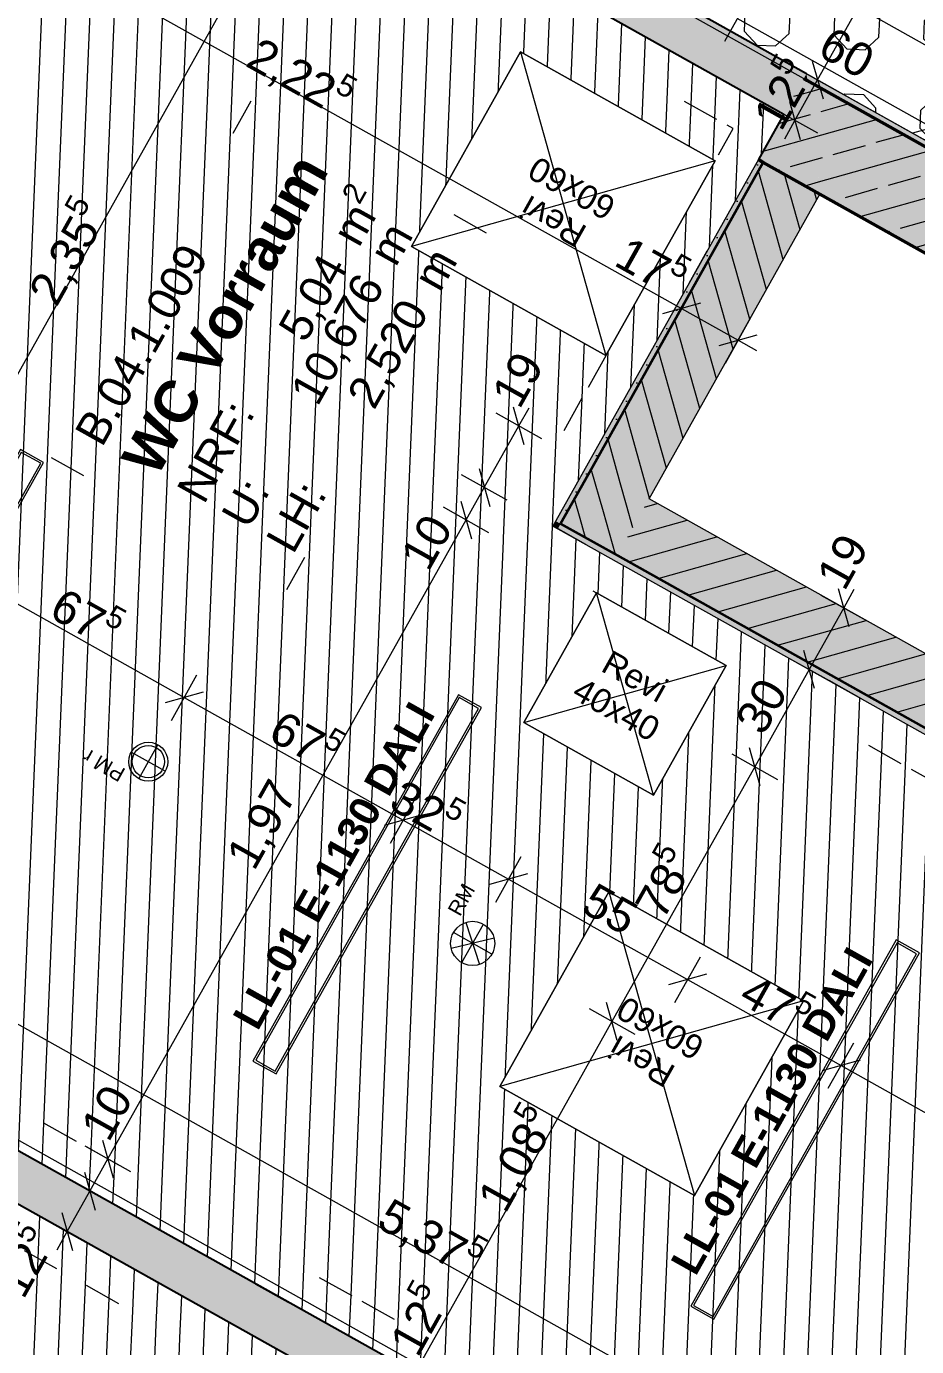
# Model space of a CAD drawing. Header units: metres. Extents: x -27.1 to 50.1, y 105.7 to 163.4.
# Drawn here: x -6.824 to -4.43, y 123.583 to 127.136 of the extents above; entities that cross this region are included whole.
import ezdxf

# ---------------------------------------------------------------- set-up
doc = ezdxf.new("R2010")
doc.units = ezdxf.units.M
doc.header["$MEASUREMENT"] = 0
for name, pattern in [('Punktlinie', [0.0035, 0, -0.0035]), ('Punktlinie_ eng', [0.00075, 0, -0.00075]), ('Strichlinie', [0.004, 0.003, -0.001]), ('Strichpunktlinie', [0.006703, 0.003528, -0.001764, 0, -0.001411]), ('Wipeout_Contour', [1, 0, -1])]:
    doc.linetypes.add(name, pattern=pattern)
for name, color, linetype in [('00  Raster', 7, 'Continuous'), ('10  Fassade_Deckschraffur', 7, 'Continuous'), ('10  Wand Massiv', 7, 'Continuous'), ('10  Wand Massiv_Schnittschraffur', 7, 'Continuous'), ('20  Decke Abhangdecke', 7, 'Continuous'), ('20  Decke Abhangdecke_Deckschraffur', 7, 'Continuous'), ('20  Deckenspiegel + Einbauten', 7, 'Continuous'), ('20  Wand Leichtbau', 7, 'Continuous'), ('20  Wand Leichtbau_Schnittschraffur', 7, 'Continuous'), ('40  Bemaßung 1_ 50 Deckenspiegel', 7, 'Continuous'), ('50  NUF - Raumstempel', 7, 'Continuous'), ('Neubau_20  Decke Abhangdecke', 7, 'Continuous'), ('Neubau_20  Decke Abhangdecke_Deckschraffur', 7, 'Continuous'), ('Neubau_20  Deckenspiegel + Einbauten', 7, 'Continuous'), ('Neubau_20 Wand Leichtbau MIETERAUSBAU', 7, 'Continuous'), ('Neubau_20 Wand Leichtbau MIETERAUSBAU_Schnittschraffur', 7, 'Continuous')]:
    doc.layers.add(name, color=color, linetype=linetype)
doc.styles.add('ERSTELLTER_STIL_1', font='arial.ttf')
doc.styles.add('ERSTELLTER_STIL_2', font='arial.ttf')
pattern_1 = [(87.605446, (0, 0), (-0.06494324, 0.002715745), [])]
pattern_2 = [(87.605446, (0, 0), (-0.02497817, 0.001044517), [0, -0.025])]
pattern_3 = [(195.73796, (0, 0), (-0.03254858, 0.11550147), []), (195.73796, (0.01627, -0.05775), (-0.03254858, 0.11550147), [0.09, -0.03])]
pattern_4 = [(285.737956, (0, 0), (0.062563295, 0.017630478), [])]

msp = doc.modelspace()

# ---------------------------------------------------------------- hatches: boundary and pattern name
at = {"layer": '10  Wand Massiv_Schnittschraffur', "linetype": 'Continuous', "lineweight": 0, "true_color": 0xffffff}
for points in [[(-5.3018, 125.95), (-5.3874, 125.7973), (-5.1492, 125.8645)], [(-5.3874, 125.7973), (-5.2347, 125.7118), (-5.1492, 125.8645)], [(-5.1492, 125.8645), (-5.2347, 125.7118), (-2.4649, 124.1598), (-2.3793, 124.3125)], [(-5.4005, 125.8047), (-5.4078, 125.7916), (-5.3874, 125.7973)], [(-5.4078, 125.7916), (-5.3947, 125.7843), (-5.3874, 125.7973)], [(-5.3874, 125.7973), (-5.3947, 125.7843), (-2.4722, 124.1468), (-2.4649, 124.1598)]]:
    msp.add_hatch(color=7, dxfattribs=at).paths.add_polyline_path(points)
at = {"layer": '10  Wand Massiv_Schnittschraffur', "linetype": 'Continuous', "lineweight": 13, "true_color": 0x000100}
h = msp.add_hatch(dxfattribs=at)
h.set_pattern_fill('MW_Kalksandstein_0001', color=98, style=0, pattern_type=2)
h.set_pattern_definition(pattern_4)
h.paths.add_polyline_path([(-5.3018, 125.95), (-5.3874, 125.7973), (-5.1492, 125.8645)])
h = msp.add_hatch(dxfattribs=at)
h.set_pattern_fill('MW_Kalksandstein_0001', color=98, style=0, pattern_type=2)
h.set_pattern_definition(pattern_4)
h.paths.add_polyline_path([(-5.3874, 125.7973), (-5.2347, 125.7118), (-5.1492, 125.8645)])
h = msp.add_hatch(dxfattribs=at)
h.set_pattern_fill('MW_Kalksandstein_0001', color=98, style=0, pattern_type=2)
h.set_pattern_definition([(15.737956, (0, 0), (-0.017630478, 0.062563295), [])])
h.paths.add_polyline_path([(-5.1492, 125.8645), (-5.2347, 125.7118), (-2.4649, 124.1598), (-2.3793, 124.3125)])
h = msp.add_hatch(dxfattribs=at)
h.set_pattern_fill('Gips_0001', color=98, style=0, pattern_type=2)
h.set_pattern_definition(pattern_2)
h.paths.add_polyline_path([(-5.4005, 125.8047), (-5.4078, 125.7916), (-5.3874, 125.7973)])
h = msp.add_hatch(dxfattribs=at)
h.set_pattern_fill('Gips_0001', color=98, style=0, pattern_type=2)
h.set_pattern_definition(pattern_2)
h.paths.add_polyline_path([(-5.4078, 125.7916), (-5.3947, 125.7843), (-5.3874, 125.7973)])
h = msp.add_hatch(dxfattribs=at)
h.set_pattern_fill('Gips_0001', color=98, style=0, pattern_type=2)
h.set_pattern_definition(pattern_2)
h.paths.add_polyline_path([(-5.3874, 125.7973), (-5.3947, 125.7843), (-2.4722, 124.1468), (-2.4649, 124.1598)])
at = {"layer": 'Neubau_20  Decke Abhangdecke_Deckschraffur', "linetype": 'Continuous', "lineweight": 18, "true_color": 0xffd5aa}
h = msp.add_hatch(dxfattribs=at)
h.set_pattern_fill('Mauerwerk_0001', color=41, style=0, pattern_type=2)
h.set_pattern_definition(pattern_1)
h.paths.add_polyline_path([(-8.507, 124.7815), (-11.9098, 118.7084), (-7.6128, 116.3019), (-7.5387, 116.4341), (-7.1636, 116.2239), (-4.7342, 120.5597), (-5.1093, 120.7699), (-4.8992, 121.145), (-4.524, 120.9348), (-3.786, 122.2521), (-8.4581, 124.8688)])
h.paths.add_polyline_path([(-7.6516, 116.4372), (-11.7737, 118.7468), (-8.4198, 124.7327), (-4.2977, 122.4231)], flags=0)
h = msp.add_hatch(dxfattribs=at)
h.set_pattern_fill('Mauerwerk_0001', color=41, style=0, pattern_type=2)
h.set_pattern_definition(pattern_1)
h.paths.add_polyline_path([(-8.4198, 124.7327), (-11.7737, 118.7468), (-7.6516, 116.4372), (-4.2977, 122.4231)])
at = {"layer": 'Neubau_20 Wand Leichtbau MIETERAUSBAU_Schnittschraffur', "linetype": 'Continuous', "lineweight": 18}
msp.add_hatch(color=9, dxfattribs=at).paths.add_polyline_path([(-8.4576, 124.8697), (-3.5809, 122.1373), (-3.5198, 122.2463), (-8.3965, 124.9787)])

# ---------------------------------------------------------------- linework, layer by layer
at = {"layer": '10  Wand Massiv', "color": 7, "linetype": 'Continuous', "lineweight": 35, "ltscale": 1000}
for p, q in [((-5.3018, 125.95), (-5.3874, 125.7973)), ((-5.3874, 125.7973), (-5.2347, 125.7118)), ((-5.3874, 125.7973), (-5.2347, 125.7118)), ((-5.2347, 125.7118), (-2.4649, 124.1598))]:
    msp.add_line(p, q, dxfattribs=at)
at = {"layer": '10  Wand Massiv', "color": 7, "linetype": 'Continuous', "lineweight": 13, "ltscale": 1000, "flags": 128}
for points in [[(-2.3793, 124.3125), (-5.1492, 125.8645)], [(-5.4078, 125.7916), (-5.3947, 125.7843)], [(-5.3947, 125.7843), (-2.4722, 124.1468)]]:
    msp.add_lwpolyline(points, dxfattribs=at)
at = {"layer": '40  Bemaßung 1_ 50 Deckenspiegel', "color": 7, "linetype": 'Continuous', "lineweight": 13, "ltscale": 1000}
for p, q in [((-5.4382, 126.0264), (-5.5609, 126.0952)), ((-5.4852, 126.0097), (-5.514, 126.1118)), ((-5.4996, 126.0608), (-5.4721, 126.1099)), ((-5.5925, 125.895), (-5.4996, 126.0608)), ((-5.6068, 125.9461), (-5.5781, 125.844)), ((-5.5311, 125.8607), (-5.6538, 125.9294)), ((-5.6413, 125.8078), (-5.5925, 125.895)), ((-5.58, 125.7734), (-5.7027, 125.8422)), ((-5.6557, 125.8588), (-5.6269, 125.7568)), ((-6.6048, 124.0883), (-5.6413, 125.8078)), ((-6.9885, 125.6597), (-6.3997, 125.3298)), ((-4.6115, 125.5202), (-4.6402, 125.6223)), ((-4.5983, 125.6203), (-4.6258, 125.5712)), ((-4.6872, 125.6056), (-4.5645, 125.5369)), ((-4.6258, 125.5712), (-4.7187, 125.4055)), ((-4.78, 125.4398), (-4.6574, 125.3711)), ((-4.7043, 125.3544), (-4.7331, 125.4565)), ((-4.7187, 125.4055), (-4.8654, 125.1438)), ((-6.4341, 125.2684), (-6.3654, 125.3911)), ((-6.3487, 125.3442), (-6.4508, 125.3154)), ((-6.3997, 125.3298), (-5.8108, 124.9998)), ((-4.851, 125.0927), (-4.8797, 125.1948)), ((-5.8451, 124.9384), (-5.7764, 125.0611)), ((-5.7597, 125.0142), (-5.8618, 124.9854)), ((-5.8108, 124.9998), (-5.5273, 124.841)), ((-5.4763, 124.8554), (-5.5784, 124.8266)), ((-4.6674, 124.2785), (-4.5987, 124.4012)), ((-4.582, 124.3543), (-4.6841, 124.3255)), ((-4.633, 124.3399), (-3.4553, 123.68)), ((-6.6192, 124.1394), (-6.5904, 124.0373)), ((-6.5434, 124.0539), (-6.6661, 124.1227)), ((-6.6675, 124.053), (-6.6388, 123.9509)), ((-6.6532, 124.0019), (-6.6048, 124.0883)), ((-6.5918, 123.9676), (-6.7145, 124.0363)), ((-6.7143, 123.8929), (-6.6532, 124.0019)), ((-6.6529, 123.8585), (-6.7756, 123.9273)), ((-6.7286, 123.9439), (-6.6999, 123.8419)), ((-6.7418, 123.8438), (-6.7143, 123.8929))]:
    msp.add_line(p, q, dxfattribs=at)
at = {"layer": '50  NUF - Raumstempel', "color": 253, "linetype": 'Punktlinie', "lineweight": 18, "ltscale": 1000, "true_color": 0x9f9f9f}
msp.add_line((-6.7578, 125.976), (-6.1238, 125.6208), dxfattribs=at)
at = {"layer": 'Neubau_20  Decke Abhangdecke', "color": 7, "linetype": 'Punktlinie_ eng', "lineweight": 13, "ltscale": 1000, "flags": 128}
for points in [[(-8.507, 124.7815), (-11.9098, 118.7084), (-7.6128, 116.3019), (-7.5387, 116.4341), (-7.1636, 116.2239), (-4.7342, 120.5597), (-5.1093, 120.7699), (-4.8992, 121.145), (-4.524, 120.9348), (-3.786, 122.2521), (-8.4581, 124.8688)], [(-7.6516, 116.4372), (-11.7737, 118.7468), (-8.4198, 124.7327), (-4.2977, 122.4231)], [(-8.4198, 124.7327), (-11.7737, 118.7468), (-7.6516, 116.4372), (-4.2977, 122.4231)]]:
    msp.add_lwpolyline(points, close=True, dxfattribs=at)
at = {"layer": 'Neubau_20  Deckenspiegel + Einbauten', "color": 7, "linetype": 'Continuous', "lineweight": 13, "ltscale": 1000}
for p, q in [((-6.522, 125.1116), (-6.4706, 125.2032)), ((-6.4505, 125.1317), (-6.5421, 125.1831)), ((-5.5721, 124.6395), (-5.6758, 124.6976)), ((-5.653, 124.6167), (-5.5949, 124.7204)), ((-5.6424, 124.725), (-5.6055, 124.6121))]:
    msp.add_line(p, q, dxfattribs=at)
at = {"layer": 'Neubau_20  Deckenspiegel + Einbauten', "color": 7, "linetype": 'Continuous', "lineweight": 13, "ltscale": 1000, "flags": 128}
for points in [[(-6.8399, 125.9975), (-7.3924, 125.0118), (-7.3305, 124.9771), (-6.778, 125.9628)], [(-6.838, 125.9897), (-7.385, 125.0138), (-7.3327, 124.9845), (-6.7856, 125.9604)], [(-5.6622, 125.3376), (-6.2147, 124.3519), (-6.1528, 124.3172), (-5.6002, 125.3029)], [(-5.6602, 125.3298), (-6.2073, 124.3539), (-6.1549, 124.3246), (-5.6079, 125.3005)]]:
    msp.add_lwpolyline(points, close=True, dxfattribs=at)
at = {"layer": 'Neubau_20  Deckenspiegel + Einbauten', "color": 7, "linetype": 'Continuous', "lineweight": 13, "ltscale": 1000}
for radius in [0.0525, 0.0435]:
    msp.add_circle((-6.4963, 125.1574), radius, dxfattribs=at)
at = {"layer": 'Neubau_20 Wand Leichtbau MIETERAUSBAU', "color": 7, "linetype": 'Continuous', "lineweight": 25, "ltscale": 1000, "flags": 128}
for points in [[(-3.5198, 122.2463), (-8.3965, 124.9787)], [(-8.4576, 124.8697), (-3.5809, 122.1373)]]:
    msp.add_lwpolyline(points, dxfattribs=at)

# ---------------------------------------------------------------- texts
at = {"layer": '20  Deckenspiegel + Einbauten', "color": 7, "linetype": 'Continuous', "lineweight": 13}
for s, insert, char_height, attachment_point, rotation, style in [('\\A1;{\\pqc;\\fArial|b1|i0|c0|p38;LL-01 \\fArial|b1|i0|c0|p38;E\\fArial|b1|i0|c0|p38;-1130 DALI}', (-6.0322, 124.8973), 0.08, 2, 60.7271, 'ERSTELLTER_STIL_2'), ('\\A1;{\\pql;\\fArial|b0|i0|c0|p38;PM\\fArial|b0|i0|c0|p38; r}', (-6.5742, 125.1012), 0.04, 1, 150.738, 'ERSTELLTER_STIL_1'), ('\\A1;{\\pql;\\fArial|b0|i0|c0|p38;R\\fArial|b0|i0|c0|p38;M}', (-5.693, 124.7582), 0.04, 1, 60.738, 'ERSTELLTER_STIL_1')]:
    msp.add_mtext(s, dxfattribs=dict(at, insert=insert, char_height=char_height, attachment_point=attachment_point, rotation=rotation, style=style))
at = {"layer": '40  Bemaßung 1_ 50 Deckenspiegel', "color": 7, "linetype": 'Continuous', "lineweight": 13, "char_height": 0.09, "attachment_point": 7, "rotation": 60.738, "style": 'ERSTELLTER_STIL_1'}
for s, insert, width in [('\\A1;{\\pql;\\fArial|b0|i0|c0|p38;10}', (-5.7421, 125.6647), 0.136595), ('\\A1;{\\pql;\\fArial|b0|i0|c0|p38;19}', (-4.6232, 125.6127), 0.136595), ('\\A1;{\\pql;\\fArial|b0|i0|c0|p38;30}', (-4.8411, 125.2238), 0.136595), ('\\A1;{\\pql;\\fArial|b0|i0|c0|p38;1,97}', (-6.1973, 124.8524), 0.239452), ('\\A1;{\\pql;\\fArial|b0|i0|c0|p38;10}', (-6.6021, 124.1298), 0.136595)]:
    msp.add_mtext(s, dxfattribs=dict(at, insert=insert, width=width))
at = {"layer": '40  Bemaßung 1_ 50 Deckenspiegel', "color": 7, "linetype": 'Continuous', "lineweight": 13, "char_height": 0.09, "attachment_point": 7, "style": 'ERSTELLTER_STIL_1'}
for s, insert, rotation in [('\\A1;{\\pql;\\fArial|b0|i0|c0|p38;67\\fArial|b0|i0|c0|p38;\\A1{\\H.66x;\\S5^  ;}}', (-6.7804, 125.5266), 330.738), ('\\A1;{\\pql;\\fArial|b0|i0|c0|p38;67\\fArial|b0|i0|c0|p38;\\A1{\\H.66x;\\S5^  ;}}', (-6.1915, 125.1967), 330.738), ('\\A1;{\\pql;\\fArial|b0|i0|c0|p38;32\\fArial|b0|i0|c0|p38;\\A1{\\H.66x;\\S5^  ;}}', (-5.8667, 125.0109), 330.738), ('\\A1;{\\pql;\\fArial|b0|i0|c0|p38;5,37\\fArial|b0|i0|c0|p38;\\A1{\\H.66x;\\S5^  ;}}', (-5.8992, 123.8845), 330.738), ('\\A1;{\\pql;\\fArial|b0|i0|c0|p38;12\\fArial|b0|i0|c0|p38;\\A1{\\H.66x;\\S5^  ;}}', (-6.8093, 123.6949), 60.738), ('\\A1;{\\pql;\\fArial|b0|i0|c0|p38;12\\fArial|b0|i0|c0|p38;\\A1{\\H.66x;\\S5^  ;}}', (-5.749, 123.5383), 60.738)]:
    msp.add_mtext(s, dxfattribs=dict(at, insert=insert, rotation=rotation))
at = {"layer": '50  NUF - Raumstempel', "color": 253, "linetype": 'Continuous', "lineweight": 18, "true_color": 0x9f9f9f, "char_height": 0.0875, "attachment_point": 1, "rotation": 60.738, "style": 'ERSTELLTER_STIL_1'}
for s, insert in [('\\A1;{\\pqj;\\pt0;\\fArial|b0|i0|c0|p38;NRF: }', (-6.423, 125.8897)), ('\\A1;{\\pqj;\\pt0;\\fArial|b0|i0|c0|p38;U: }', (-6.303, 125.8225)), ('\\A1;{\\pqj;\\pt0;\\fArial|b0|i0|c0|p38;LH: }', (-6.1831, 125.7553))]:
    msp.add_mtext(s, dxfattribs=dict(at, insert=insert))

# ---------------------------------------------------------------- wipeouts: each hides what was drawn before it
at = {"color": 254, "linetype": 'Wipeout_Contour', "lineweight": 0, "ltscale": 578.896248}
msp.add_wipeout([(1.5068, 161.8649), (-18.3925, 126.3498), (-18.2219, 126.2542), (1.6769, 161.7686)], dxfattribs=at).dxf.layer = '10  Fassade_Deckschraffur'

# ---------------------------------------------------------------- next in the draw order: linework, layer by layer
at = {"layer": '40  Bemaßung 1_ 50 Deckenspiegel', "color": 7, "linetype": 'Continuous', "lineweight": 13, "ltscale": 1000}
msp.add_line((-4.9099, 126.2916), (-4.8608, 126.2641), dxfattribs=at)

# ---------------------------------------------------------------- next in the draw order: wipeouts: each hides what was drawn before it
at = {"color": 254, "linetype": 'Wipeout_Contour', "lineweight": 0, "ltscale": 579.750368}
msp.add_wipeout([(1.2236, 162.0253), (-18.6764, 126.5088), (-18.6188, 126.4766), (1.2811, 161.9927)], dxfattribs=at).dxf.layer = '10  Fassade_Deckschraffur'

# ---------------------------------------------------------------- next in the draw order: wipeouts: each hides what was drawn before it
at = {"color": 254, "linetype": 'Wipeout_Contour', "lineweight": 0, "ltscale": 579.478915}
msp.add_wipeout([(-18.4602, 126.3877), (1.4393, 161.9032), (1.2811, 161.9927), (-18.6188, 126.4766)], dxfattribs=at).dxf.layer = '10  Fassade_Deckschraffur'

# ---------------------------------------------------------------- next in the draw order: wipeouts: each hides what was drawn before it
at = {"color": 254, "linetype": 'Wipeout_Contour', "lineweight": 0, "ltscale": 579.276268}
msp.add_wipeout([(1.4393, 161.9032), (-18.4602, 126.3877), (-18.4575, 126.3862), (1.4419, 161.9017)], dxfattribs=at).dxf.layer = '10  Fassade_Deckschraffur'

# ---------------------------------------------------------------- next in the draw order: wipeouts: each hides what was drawn before it
at = {"color": 254, "linetype": 'Wipeout_Contour', "lineweight": 0, "ltscale": 579.199344}
msp.add_wipeout([(1.4446, 161.9001), (-18.4548, 126.3847), (-18.4016, 126.3549), (1.4977, 161.8701)], dxfattribs=at).dxf.layer = '10  Fassade_Deckschraffur'

# ---------------------------------------------------------------- next in the draw order: wipeouts: each hides what was drawn before it
at = {"color": 254, "linetype": 'Wipeout_Contour', "lineweight": 0, "ltscale": 579.127053}
msp.add_wipeout([(-18.3972, 126.3524), (1.5021, 161.8676), (1.4977, 161.8701), (-18.4016, 126.3549)], dxfattribs=at).dxf.layer = '10  Fassade_Deckschraffur'

# ---------------------------------------------------------------- next in the draw order: wipeouts: each hides what was drawn before it
at = {"color": 254, "linetype": 'Wipeout_Contour', "lineweight": 0, "ltscale": 579.115674}
msp.add_wipeout([(1.5021, 161.8676), (-18.3972, 126.3524), (-18.3925, 126.3498), (1.5068, 161.8649)], dxfattribs=at).dxf.layer = '10  Fassade_Deckschraffur'

# ---------------------------------------------------------------- next in the draw order: hatches: boundary and pattern name
at = {"layer": '10  Wand Massiv_Schnittschraffur', "linetype": 'Continuous', "lineweight": 0, "true_color": 0xffffff}
for points in [[(-4.7333, 126.9955), (-4.7239, 126.9902), (-4.7259, 127.0086)], [(-1.7903, 125.3637), (-4.7259, 127.0086), (-4.7239, 126.9902), (-1.7977, 125.3507)], [(-4.8424, 126.7701), (-4.7231, 126.983), (-4.7239, 126.9902), (-4.7333, 126.9955), (-4.8555, 126.7774)], [(-4.6897, 126.6845), (-4.7231, 126.983), (-4.8424, 126.7701)], [(-1.7977, 125.3507), (-4.7239, 126.9902), (-4.6897, 126.6845), (-1.9199, 125.1326)], [(-5.3874, 125.7973), (-4.8424, 126.7701), (-4.8555, 126.7774), (-5.4005, 125.8047)], [(-5.3018, 125.95), (-5.1492, 125.8645), (-4.6897, 126.6845), (-4.8424, 126.7701)]]:
    msp.add_hatch(color=7, dxfattribs=at).paths.add_polyline_path(points)
at = {"layer": '10  Wand Massiv_Schnittschraffur', "linetype": 'Continuous', "lineweight": 13, "true_color": 0x000100}
h = msp.add_hatch(dxfattribs=at)
h.set_pattern_fill('Gips_0001', color=98, style=0, pattern_type=2)
h.set_pattern_definition(pattern_2)
h.paths.add_polyline_path([(-4.7333, 126.9955), (-4.7239, 126.9902), (-4.7259, 127.0086)])
h = msp.add_hatch(dxfattribs=at)
h.set_pattern_fill('Gips_0001', color=98, style=0, pattern_type=2)
h.set_pattern_definition(pattern_2)
h.paths.add_polyline_path([(-1.7903, 125.3637), (-4.7259, 127.0086), (-4.7239, 126.9902), (-1.7977, 125.3507)])
h = msp.add_hatch(dxfattribs=at)
h.set_pattern_fill('Beton__Stahlbeton_0001', color=98, style=0, pattern_type=2)
h.set_pattern_definition(pattern_3)
h.paths.add_polyline_path([(-4.8424, 126.7701), (-4.7231, 126.983), (-4.7239, 126.9902), (-4.7333, 126.9955), (-4.8555, 126.7774)])
h = msp.add_hatch(dxfattribs=at)
h.set_pattern_fill('Beton__Stahlbeton_0001', color=98, style=0, pattern_type=2)
h.set_pattern_definition(pattern_3)
h.paths.add_polyline_path([(-4.6897, 126.6845), (-4.7231, 126.983), (-4.8424, 126.7701)])
h = msp.add_hatch(dxfattribs=at)
h.set_pattern_fill('Beton__Stahlbeton_0001', color=98, style=0, pattern_type=2)
h.set_pattern_definition(pattern_3)
h.paths.add_polyline_path([(-1.7977, 125.3507), (-4.7239, 126.9902), (-4.6897, 126.6845), (-1.9199, 125.1326)])
h = msp.add_hatch(dxfattribs=at)
h.set_pattern_fill('Gips_0001', color=98, style=0, pattern_type=2)
h.set_pattern_definition(pattern_2)
h.paths.add_polyline_path([(-5.3874, 125.7973), (-4.8424, 126.7701), (-4.8555, 126.7774), (-5.4005, 125.8047)])
h = msp.add_hatch(dxfattribs=at)
h.set_pattern_fill('MW_Kalksandstein_0001', color=98, style=0, pattern_type=2)
h.set_pattern_definition(pattern_4)
h.paths.add_polyline_path([(-5.3018, 125.95), (-5.1492, 125.8645), (-4.6897, 126.6845), (-4.8424, 126.7701)])
at = {"layer": '20  Wand Leichtbau_Schnittschraffur', "linetype": 'Continuous', "lineweight": 18}
msp.add_hatch(color=9, dxfattribs=at).paths.add_polyline_path([(-6.8241, 128.0409), (-4.787, 126.8995), (-4.7259, 127.0086), (-6.763, 128.1499)])
at = {"layer": 'Neubau_20  Decke Abhangdecke_Deckschraffur', "linetype": 'Continuous', "lineweight": 18, "true_color": 0xffd5aa}
h = msp.add_hatch(dxfattribs=at)
h.set_pattern_fill('Mauerwerk_0001', color=41, style=0, pattern_type=2)
h.set_pattern_definition(pattern_1)
h.paths.add_polyline_path([(-6.715, 127.9798), (-8.397, 124.9778), (-8.3098, 124.9289), (-3.5329, 122.2537), (-2.4722, 124.1468), (-5.4078, 125.7916), (-4.787, 126.8995), (-6.6278, 127.9309)])
h.paths.add_polyline_path([(-8.2609, 125.0162), (-6.6767, 127.8437), (-4.9231, 126.8612), (-5.5439, 125.7532), (-2.6083, 124.1084), (-3.5718, 122.3889)], flags=0)
h = msp.add_hatch(dxfattribs=at)
h.set_pattern_fill('Mauerwerk_0001', color=41, style=0, pattern_type=2)
h.set_pattern_definition(pattern_1)
h.paths.add_polyline_path([(-8.2609, 125.0162), (-3.5718, 122.3889), (-2.6083, 124.1084), (-5.5439, 125.7532), (-4.9231, 126.8612), (-6.6767, 127.8437)])

# ---------------------------------------------------------------- next in the draw order: linework, layer by layer
at = {"layer": '10  Wand Massiv', "color": 7, "linetype": 'Continuous', "lineweight": 50, "ltscale": 1000}
for p, q in [((-4.7239, 126.9902), (-4.7333, 126.9955)), ((-1.7977, 125.3507), (-4.7239, 126.9902)), ((-4.8424, 126.7701), (-4.8555, 126.7774)), ((-4.8424, 126.7701), (-4.8555, 126.7774)), ((-4.6897, 126.6845), (-4.8424, 126.7701)), ((-4.6897, 126.6845), (-4.8424, 126.7701))]:
    msp.add_line(p, q, dxfattribs=at)
at = {"layer": '10  Wand Massiv', "color": 7, "linetype": 'Continuous', "lineweight": 35, "ltscale": 1000}
msp.add_line((-4.8424, 126.7701), (-5.3018, 125.95), dxfattribs=at)
at = {"layer": '10  Wand Massiv', "color": 7, "linetype": 'Continuous', "lineweight": 13, "ltscale": 1000, "flags": 128}
for points in [[(-1.7903, 125.3637), (-4.7259, 127.0086)], [(-4.8555, 126.7774), (-5.4078, 125.7916)], [(-5.1492, 125.8645), (-4.6897, 126.6845)]]:
    msp.add_lwpolyline(points, dxfattribs=at)
at = {"layer": '10  Wand Massiv', "color": 7, "linetype": 'Continuous', "lineweight": 25, "ltscale": 1000, "flags": 128}
msp.add_lwpolyline([(-4.787, 126.8995), (-4.8555, 126.7774)], dxfattribs=at)
at = {"layer": '10  Wand Massiv', "color": 7, "linetype": 'Continuous', "lineweight": 50, "ltscale": 1000, "flags": 128}
msp.add_lwpolyline([(-4.6897, 126.6845), (-1.9199, 125.1326)], dxfattribs=at)
at = {"layer": '20  Wand Leichtbau', "color": 7, "linetype": 'Continuous', "lineweight": 25, "ltscale": 1000, "flags": 128}
for points in [[(-4.7259, 127.0086), (-6.763, 128.1499)], [(-6.8241, 128.0409), (-4.787, 126.8995)]]:
    msp.add_lwpolyline(points, dxfattribs=at)
at = {"layer": '20  Wand Leichtbau', "color": 7, "linetype": 'Continuous', "lineweight": 13, "ltscale": 1000, "flags": 128}
msp.add_lwpolyline([(-4.3355, 127.0463), (-4.0276, 127.5959), (-4.2332, 127.7111), (-4.5411, 127.1615)], close=True, dxfattribs=at)
at = {"layer": '40  Bemaßung 1_ 50 Deckenspiegel', "color": 7, "linetype": 'Continuous', "lineweight": 13, "ltscale": 1000}
for p, q in [((-7.2084, 125.5563), (-6.0571, 127.6111)), ((-4.696, 126.9918), (-4.4103, 127.5017)), ((-4.8777, 127.2184), (-4.9465, 127.0957)), ((-4.3887, 126.8637), (-4.9121, 127.157)), ((-4.7104, 127.0428), (-4.6816, 126.9407)), ((-4.6346, 126.9574), (-4.7573, 127.0262)), ((-4.7571, 126.8827), (-4.696, 126.9918)), ((-4.7715, 126.9338), (-4.7427, 126.8317)), ((-4.6957, 126.8484), (-4.8184, 126.9171)), ((-4.7846, 126.8337), (-4.7571, 126.8827)), ((-4.4397, 126.8494), (-4.3376, 126.8781)), ((-4.9443, 126.2302), (-4.8755, 126.3529))]:
    msp.add_line(p, q, dxfattribs=at)
at = {"layer": '50  NUF - Raumstempel', "color": 253, "linetype": 'Punktlinie', "lineweight": 18, "ltscale": 1000, "true_color": 0x9f9f9f}
msp.add_line((-6.2204, 126.9351), (-6.7578, 125.976), dxfattribs=at)
at = {"layer": 'Neubau_20  Decke Abhangdecke', "color": 7, "linetype": 'Punktlinie_ eng', "lineweight": 13, "ltscale": 1000, "flags": 128}
for points in [[(-6.715, 127.9798), (-8.397, 124.9778), (-8.3098, 124.9289), (-3.5329, 122.2537), (-2.4722, 124.1468), (-5.4078, 125.7916), (-4.787, 126.8995), (-6.6278, 127.9309)], [(-8.2609, 125.0162), (-3.5718, 122.3889), (-2.6083, 124.1084), (-5.5439, 125.7532), (-4.9231, 126.8612), (-6.6767, 127.8437)], [(-8.2609, 125.0162), (-6.6767, 127.8437), (-4.9231, 126.8612), (-5.5439, 125.7532), (-2.6083, 124.1084), (-3.5718, 122.3889)]]:
    msp.add_lwpolyline(points, close=True, dxfattribs=at)

# ---------------------------------------------------------------- next in the draw order: texts
at = {"layer": '40  Bemaßung 1_ 50 Deckenspiegel', "color": 7, "linetype": 'Continuous', "lineweight": 13, "insert": (-4.7012, 127.0595), "char_height": 0.09, "width": 0.136595, "attachment_point": 7, "rotation": 330.738, "style": 'ERSTELLTER_STIL_1'}
msp.add_mtext('\\A1;{\\pql;\\fArial|b0|i0|c0|p38;60}', dxfattribs=at)
at = {"layer": '40  Bemaßung 1_ 50 Deckenspiegel', "color": 7, "linetype": 'Continuous', "lineweight": 13, "char_height": 0.09, "attachment_point": 7, "style": 'ERSTELLTER_STIL_1'}
for s, insert, rotation in [('\\A1;{\\pql;\\fArial|b0|i0|c0|p38;2,22\\fArial|b0|i0|c0|p38;\\A1{\\H.66x;\\S5^  ;}}', (-6.2513, 127.0084), 330.738), ('\\A1;{\\pql;\\fArial|b0|i0|c0|p38;12\\fArial|b0|i0|c0|p38;\\A1{\\H.66x;\\S5^  ;}}', (-4.7712, 126.8373), 60.738), ('\\A1;{\\pql;\\fArial|b0|i0|c0|p38;2,35\\fArial|b0|i0|c0|p38;\\A1{\\H.66x;\\S5^  ;}}', (-6.7202, 126.3655), 60.738)]:
    msp.add_mtext(s, dxfattribs=dict(at, insert=insert, rotation=rotation))
at = {"layer": '50  NUF - Raumstempel', "color": 253, "linetype": 'Continuous', "lineweight": 18, "true_color": 0x9f9f9f, "attachment_point": 1, "rotation": 60.738}
for s, insert, char_height, style in [('\\A1;{\\pqj;\\pt0;\\fArial|b1|i0|c0|p38;WC Vorraum}', (-6.5722, 125.9733), 0.1125, 'ERSTELLTER_STIL_2'), ('\\A1;{\\pql;\\pt0,0.1;\\fArial|b0|i0|c0|p38;5,04\\fArial|b0|i0|c0|p38;\\A1{\\H.66x;\\S^  ;}\\fArial|b0|i0|c0|p38; m\\fArial|b0|i0|c0|p38;\\A1{\\H.66x;\\S2^  ;}}', (-6.1725, 126.3367), 0.0875, 'ERSTELLTER_STIL_1'), ('\\A1;{\\pql;\\pt0;\\fArial|b0|i0|c0|p38;B.04.1.009}', (-6.6972, 126.0434), 0.0875, 'ERSTELLTER_STIL_1')]:
    msp.add_mtext(s, dxfattribs=dict(at, insert=insert, char_height=char_height, style=style))

# ---------------------------------------------------------------- next in the draw order: wipeouts: each hides what was drawn before it
at = {"color": 254, "linetype": 'Wipeout_Contour', "lineweight": 0, "ltscale": 507.096142}
msp.add_wipeout([(-4.972, 126.7739), (-5.4955, 127.0672), (-5.7887, 126.5438), (-5.2653, 126.2505)], dxfattribs=at).dxf.layer = 'Neubau_20  Deckenspiegel + Einbauten'
at = {"color": 254, "linetype": 'Wipeout_Contour', "lineweight": 0, "ltscale": 501.793557}
msp.add_wipeout([(-5.4865, 125.2625), (-5.1375, 125.067), (-4.942, 125.416), (-5.2909, 125.6115)], dxfattribs=at).dxf.layer = 'Neubau_20  Deckenspiegel + Einbauten'
at = {"color": 254, "linetype": 'Wipeout_Contour', "lineweight": 0, "ltscale": 498.023821}
msp.add_wipeout([(-4.7341, 124.5138), (-5.2575, 124.8071), (-5.5508, 124.2837), (-5.0273, 123.9904)], dxfattribs=at).dxf.layer = 'Neubau_20  Deckenspiegel + Einbauten'

# ---------------------------------------------------------------- next in the draw order: hatches: boundary and pattern name
at = {"layer": '20  Decke Abhangdecke_Deckschraffur', "linetype": 'Continuous', "lineweight": 18, "true_color": 0xffd5aa}
h = msp.add_hatch(dxfattribs=at)
h.set_pattern_fill('Kreise_2_0001', color=41, style=0, pattern_type=2)
h.set_pattern_definition([(42.60545, (0.02602, 0.02393), (-0.2311238, 0.2512973), [0.05, -0.2914214]), (42.60545, (-0.0557, 0.11278), (-0.2311238, 0.2512973), [0.05, -0.2914214]), (42.60545, (0.0361, 0.26514), (-0.2311238, 0.2512973), [0.05, -0.2914214]), (42.60545, (-0.0456, 0.354), (-0.2311238, 0.2512973), [0.05, -0.2914214]), (132.60545, (-0.02393, 0.02602), (0.2512973, 0.2311238), [0.05, -0.2914214]), (132.60545, (0.0649, 0.10774), (0.2512973, 0.2311238), [0.05, -0.2914214]), (132.60545, (-0.01385, 0.26723), (0.2512973, 0.2311238), [0.05, -0.2914214]), (132.60545, (0.075, 0.34895), (0.2512973, 0.2311238), [0.05, -0.2914214]), (357.60545, (-0.02393, 0.02602), (0.01008675, 0.24121055), [0.05, -0.19142136]), (357.60545, (-0.0189, 0.14663), (0.01008675, 0.24121055), [0.05, -0.19142136]), (87.60545, (-0.05778, 0.06282), (-0.24121055, 0.01008675), [0.05, -0.19142136]), (87.60545, (0.06282, 0.05778), (-0.24121055, 0.01008675), [0.05, -0.19142136])])
h.paths.add_polyline_path([(-6.6757, 128.1011), (-4.4075, 126.8302), (-3.0692, 129.2188), (-4.116, 129.8053), (-4.7945, 128.5945), (-4.8434, 128.5072), (-4.9306, 128.5561), (-6.0647, 129.1915)])

# ---------------------------------------------------------------- next in the draw order: linework, layer by layer
at = {"layer": '00  Raster', "color": 7, "linetype": 'Strichpunktlinie', "lineweight": 13, "ltscale": 1000}
for p, q in [((2.2962, 123.0569), (-17.3132, 134.0441)), ((0.5731, 119.9817), (-19.0305, 130.9657))]:
    msp.add_line(p, q, dxfattribs=at)
at = {"layer": '20  Decke Abhangdecke', "color": 7, "linetype": 'Continuous', "lineweight": 13, "ltscale": 1000, "flags": 128}
msp.add_lwpolyline([(-6.6757, 128.1011), (-6.0647, 129.1915), (-4.9306, 128.5561), (-4.8434, 128.5072), (-4.7945, 128.5945), (-4.116, 129.8053), (-3.0692, 129.2188), (-4.4075, 126.8302)], close=True, dxfattribs=at)
at = {"layer": '40  Bemaßung 1_ 50 Deckenspiegel', "color": 7, "linetype": 'Continuous', "lineweight": 13, "ltscale": 1000}
for p, q in [((-7.0036, 127.4647), (-5.0626, 126.3771)), ((-5.0969, 126.3158), (-5.0282, 126.4384)), ((-5.0115, 126.3915), (-5.1136, 126.3627)), ((-5.0626, 126.3771), (-4.9099, 126.2916)), ((-4.9609, 126.2772), (-4.8588, 126.3059)), ((-3.4753, 122.5611), (-8.1644, 125.1885)), ((-4.9267, 125.1781), (-4.804, 125.1094)), ((-4.8654, 125.1438), (-5.2493, 124.4586)), ((-5.5617, 124.7796), (-5.493, 124.9023)), ((-5.5273, 124.841), (-5.0458, 124.5712)), ((-5.0802, 124.5098), (-5.0114, 124.6325)), ((-4.9948, 124.5855), (-5.0969, 124.5568)), ((-5.0458, 124.5712), (-4.633, 124.3399)), ((-5.3106, 124.493), (-5.1879, 124.4242)), ((-5.2349, 124.4075), (-5.2636, 124.5096)), ((-5.2493, 124.4586), (-5.7794, 123.5124))]:
    msp.add_line(p, q, dxfattribs=at)
at = {"layer": '50  NUF - Raumstempel', "color": 253, "linetype": 'Punktlinie', "lineweight": 18, "ltscale": 1000, "true_color": 0x9f9f9f}
for p, q in [((-5.5864, 126.5799), (-6.2204, 126.9351)), ((-6.1238, 125.6208), (-5.5864, 126.5799))]:
    msp.add_line(p, q, dxfattribs=at)
at = {"layer": '50  NUF - Raumstempel', "color": 253, "linetype": 'Punktlinie', "lineweight": 18, "ltscale": 1000, "true_color": 0x9f9f9f, "flags": 128}
msp.add_lwpolyline([(-10.0359, 110.1647), (-20.9522, 116.2812), (-16.4992, 124.2287), (-18.674, 125.4472), (-12.0678, 137.2376), (-11.8323, 137.1056), (-11.9129, 136.9617), (-11.5378, 136.7515), (-11.4571, 136.8954), (-6.3493, 134.0335), (-6.4299, 133.8895), (-6.0548, 133.6794), (-5.9741, 133.8233), (-5.8127, 133.7329), (-8.4694, 128.9914), (-4.7748, 126.9213), (-5.4078, 125.7916), (-2.4722, 124.1468), (-3.7407, 121.8829), (-3.5348, 121.7676)], close=True, dxfattribs=at)
at = {"layer": 'Neubau_20  Deckenspiegel + Einbauten', "color": 7, "linetype": 'Continuous', "lineweight": 13, "ltscale": 1000}
for p, q in [((-5.7887, 126.5438), (-5.4955, 127.0672)), ((-5.4955, 127.0672), (-4.972, 126.7739)), ((-4.972, 126.7739), (-5.2653, 126.2505)), ((-5.2653, 126.2505), (-5.7887, 126.5438)), ((-5.4865, 125.2625), (-5.2909, 125.6115)), ((-5.2909, 125.6115), (-4.942, 125.416)), ((-4.942, 125.416), (-5.1375, 125.067)), ((-5.1375, 125.067), (-5.4865, 125.2625)), ((-5.5508, 124.2837), (-5.2575, 124.8071)), ((-5.2575, 124.8071), (-4.7341, 124.5138)), ((-5.5661, 124.6822), (-5.6817, 124.6548)), ((-4.7341, 124.5138), (-5.0273, 123.9904)), ((-5.0273, 123.9904), (-5.5508, 124.2837))]:
    msp.add_line(p, q, dxfattribs=at)
at = {"layer": 'Neubau_20  Deckenspiegel + Einbauten', "color": 7, "linetype": 'Strichlinie', "lineweight": 13, "ltscale": 1000}
for p, q in [((-5.4955, 127.0672), (-5.2653, 126.2505)), ((-4.972, 126.7739), (-5.7887, 126.5438)), ((-5.1375, 125.067), (-5.2909, 125.6115)), ((-5.4865, 125.2625), (-4.942, 125.416)), ((-5.2575, 124.8071), (-5.0273, 123.9904)), ((-4.7341, 124.5138), (-5.5508, 124.2837))]:
    msp.add_line(p, q, dxfattribs=at)
at = {"layer": 'Neubau_20  Deckenspiegel + Einbauten', "color": 7, "linetype": 'Continuous', "lineweight": 18, "ltscale": 1000, "flags": 128}
for points in [[(-4.972, 126.7739), (-5.4955, 127.0672), (-5.7887, 126.5438), (-5.2653, 126.2505)], [(-5.4865, 125.2625), (-5.1375, 125.067), (-4.942, 125.416), (-5.2909, 125.6115)], [(-4.7341, 124.5138), (-5.2575, 124.8071), (-5.5508, 124.2837), (-5.0273, 123.9904)]]:
    msp.add_lwpolyline(points, close=True, dxfattribs=at)
at = {"layer": 'Neubau_20  Deckenspiegel + Einbauten', "color": 7, "linetype": 'Continuous', "lineweight": 13, "ltscale": 1000, "flags": 128}
for points in [[(-4.4844, 124.6777), (-5.037, 123.692), (-4.975, 123.6573), (-4.4225, 124.643)], [(-4.4825, 124.67), (-5.0296, 123.694), (-4.9772, 123.6647), (-4.4302, 124.6406)]]:
    msp.add_lwpolyline(points, close=True, dxfattribs=at)
at = {"layer": 'Neubau_20  Deckenspiegel + Einbauten', "color": 7, "linetype": 'Continuous', "lineweight": 13, "ltscale": 1000}
msp.add_circle((-5.6239, 124.6685), 0.0594, dxfattribs=at)

# ---------------------------------------------------------------- next in the draw order: texts
at = {"layer": '20  Deckenspiegel + Einbauten', "color": 7, "linetype": 'Continuous', "lineweight": 13, "char_height": 0.065, "attachment_point": 2, "line_spacing_factor": 0.940294, "style": 'ERSTELLTER_STIL_1'}
for s, insert, rotation in [('\\A1;{\\pqc;\\fArial|b0|i0|c0|p38;Revi\\P\\pqc;\\fArial|b0|i0|c0|p38;6\\fArial|b0|i0|c0|p38;0x\\fArial|b0|i0|c0|p38;6\\fArial|b0|i0|c0|p38;0}', (-5.4231, 126.5827), 150.738), ('\\A1;{\\pqc;\\fArial|b0|i0|c0|p38;Revi\\P\\pqc;\\fArial|b0|i0|c0|p38;40x40}', (-5.1715, 125.4154), 330.738), ('\\A1;{\\pqc;\\fArial|b0|i0|c0|p38;Revi\\P\\pqc;\\fArial|b0|i0|c0|p38;6\\fArial|b0|i0|c0|p38;0x\\fArial|b0|i0|c0|p38;6\\fArial|b0|i0|c0|p38;0}', (-5.1851, 124.3226), 150.738)]:
    msp.add_mtext(s, dxfattribs=dict(at, insert=insert, rotation=rotation))
at = {"layer": '20  Deckenspiegel + Einbauten', "color": 7, "linetype": 'Continuous', "lineweight": 13, "insert": (-4.8544, 124.2374), "char_height": 0.08, "attachment_point": 2, "rotation": 60.7271, "style": 'ERSTELLTER_STIL_2'}
msp.add_mtext('\\A1;{\\pqc;\\fArial|b1|i0|c0|p38;LL-01 \\fArial|b1|i0|c0|p38;E\\fArial|b1|i0|c0|p38;-1130 DALI}', dxfattribs=at)
at = {"layer": '40  Bemaßung 1_ 50 Deckenspiegel', "color": 7, "linetype": 'Continuous', "lineweight": 13, "char_height": 0.09, "attachment_point": 7, "style": 'ERSTELLTER_STIL_1'}
for s, insert, rotation in [('\\A1;{\\pql;\\fArial|b0|i0|c0|p38;17\\fArial|b0|i0|c0|p38;\\A1{\\H.66x;\\S5^  ;}}', (-5.2605, 126.4722), 330.738), ('\\A1;{\\pql;\\fArial|b0|i0|c0|p38;78\\fArial|b0|i0|c0|p38;\\A1{\\H.66x;\\S5^  ;}}', (-5.0892, 124.7149), 60.738), ('\\A1;{\\pql;\\fArial|b0|i0|c0|p38;47\\fArial|b0|i0|c0|p38;\\A1{\\H.66x;\\S5^  ;}}', (-4.9254, 124.4879), 330.738), ('\\A1;{\\pql;\\fArial|b0|i0|c0|p38;1,08\\fArial|b0|i0|c0|p38;\\A1{\\H.66x;\\S5^  ;}}', (-5.513, 123.9258), 60.738)]:
    msp.add_mtext(s, dxfattribs=dict(at, insert=insert, rotation=rotation))
at = {"layer": '40  Bemaßung 1_ 50 Deckenspiegel', "color": 7, "linetype": 'Continuous', "lineweight": 13, "char_height": 0.09, "width": 0.136595, "attachment_point": 7, "style": 'ERSTELLTER_STIL_1'}
for s, insert, rotation in [('\\A1;{\\pql;\\fArial|b0|i0|c0|p38;19}', (-5.497, 126.1023), 60.738), ('\\A1;{\\pql;\\fArial|b0|i0|c0|p38;55}', (-5.3374, 124.7552), 330.738)]:
    msp.add_mtext(s, dxfattribs=dict(at, insert=insert, rotation=rotation))
at = {"layer": '50  NUF - Raumstempel', "color": 253, "linetype": 'Continuous', "lineweight": 18, "true_color": 0x9f9f9f, "char_height": 0.0875, "attachment_point": 1, "rotation": 60.738, "style": 'ERSTELLTER_STIL_1'}
for s, insert in [('\\A1;{\\pql;\\pt0,0.1;\\fArial|b0|i0|c0|p38;10,676\\fArial|b0|i0|c0|p38;\\A1{\\H.66x;\\S^  ;}\\fArial|b0|i0|c0|p38; m\\fArial|b0|i0|c0|p38;\\A1{\\H.66x;\\S^  ;}}', (-6.1177, 126.1533)), ('\\A1;{\\pql;\\pt0,0.1;\\fArial|b0|i0|c0|p38;2,520\\fArial|b0|i0|c0|p38;\\A1{\\H.66x;\\S^  ;}\\fArial|b0|i0|c0|p38; m\\fArial|b0|i0|c0|p38;\\A1{\\H.66x;\\S^  ;}}', (-5.9653, 126.144))]:
    msp.add_mtext(s, dxfattribs=dict(at, insert=insert))

doc.saveas('drawing.dxf')
